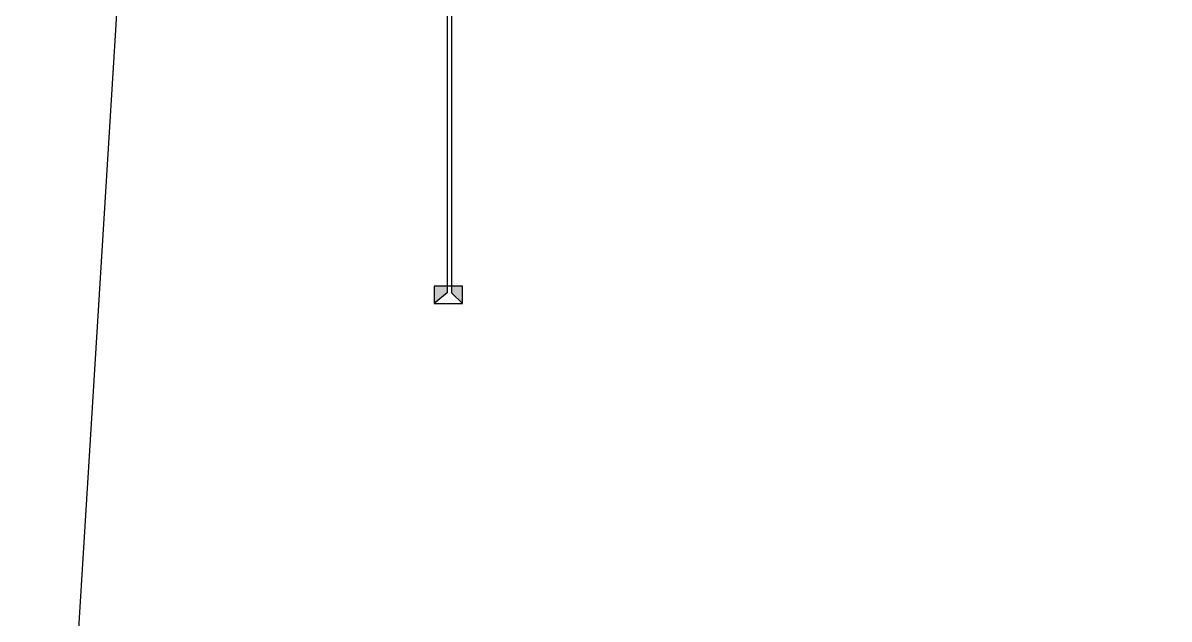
# Model space of a CAD drawing. Header units: metres. Extents: x 420822 to 421453, y 1458172 to 1458620.
# Drawn here: x 420942.49 to 420949.34, y 1458427.58 to 1458431.15 of the extents above; entities that cross this region are included whole.
import ezdxf

# ---------------------------------------------------------------- set-up
doc = ezdxf.new("R2010")
doc.units = ezdxf.units.M
doc.header["$MEASUREMENT"] = 0
for name, color, linetype in [('BUILDING', 230, 'CONTINUOUS'), ('DRAIN', 5, 'CONTINUOUS'), ('Standard', 7, 'CONTINUOUS')]:
    doc.layers.add(name, color=color, linetype=linetype)

# ---------------------------------------------------------------- blocks, each defined once
blk = doc.blocks.new('CCTV')
at = {"layer": 'Standard'}
h = blk.add_hatch(color=256, dxfattribs=at)
h.dxf.hatch_style = 1
h.paths.add_polyline_path([(0.338, 0.41), (0.076, 0.41), (0.076, 0.254), (0.338, 0)])
h.paths.add_polyline_path([(-0.024, 0.41), (-0.338, 0.41), (-0.338, 0), (-0.024, 0.254)])
for p, q in [((-0.024, 16.141), (-0.024, 0.254)), ((0.076, 16.141), (0.076, 0.254)), ((0.338, 0.41), (-0.338, 0.41)), ((-0.338, 0.41), (-0.338, 0)), ((0.338, 0), (0.338, 0.41)), ((-0.024, 0.254), (-0.338, 0)), ((-0.338, 0), (0.338, 0)), ((0.076, 0.254), (0.338, 0))]:
    blk.add_line(p, q, dxfattribs=at)

msp = doc.modelspace()

# ---------------------------------------------------------------- hatches: boundary and pattern name
at = {"layer": 'BUILDING'}
h = msp.add_hatch(color=172, dxfattribs=at)
h.dxf.hatch_style = 1
h.set_gradient(color1=(0, 0, 204), color2=(255, 255, 0), name='CYLINDER')
h.paths.add_polyline_path([(420978.518, 1458475.843), (420976.961, 1458449.19), (420945.312, 1458450.837), (420942.85, 1458452.851), (420942.935, 1458454.287), (420917.336, 1458455.499), (420918.52, 1458478.917), (420952.308, 1458477.074), (420953.236, 1458477.708), (420953.375, 1458479.675), (420962.027, 1458480.342), (420966.848, 1458480.022), (420966.897, 1458476.549)])
h.paths.add_polyline_path([(421075.349, 1458478.061), (421077.671, 1458478.029), (421077.64, 1458475.772), (421075.347, 1458475.713)])
h.paths.add_polyline_path([(421138.169, 1458479.125), (421137.834, 1458474.226), (421147.812, 1458473.676), (421148.111, 1458478.591)])
h.paths.add_polyline_path([(421054.387, 1458432.55), (421057.471, 1458432.328), (421057.328, 1458429.249), (421054.207, 1458429.338)])
h.paths.add_polyline_path([(421030.689, 1458413.843), (421036.759, 1458413.164), (421036.429, 1458410.672), (421030.419, 1458411.454)])
h.paths.add_polyline_path([(421018.386, 1458408.231), (421019.656, 1458407.662), (421018.379, 1458404.095), (421017.073, 1458404.61)])
h.paths.add_polyline_path([(420924.109, 1458397.421), (420923.894, 1458394.317), (420933.901, 1458393.725), (420934.037, 1458396.829)], flags=17)
h.paths.add_polyline_path([(420917.51, 1458397.875), (420922.613, 1458397.523), (420922.338, 1458394.494), (420917.349, 1458394.807)], flags=17)
h.paths.add_polyline_path([(420921.819, 1458386.514), (420924.26, 1458386.239), (420924.011, 1458384.016), (420921.554, 1458384.261)])
h.paths.add_polyline_path([(420916.96, 1458386.207), (420919.083, 1458386.02), (420918.942, 1458384.468), (420916.809, 1458384.686)])
h.paths.add_polyline_path([(420912.6, 1458357.489), (420917.842, 1458357.07), (420917.558, 1458354.36), (420920.171, 1458354.333), (420921.08, 1458363.463), (420922.026, 1458375.5), (420919.477, 1458375.802), (420914.279, 1458376.169)])
h.paths.add_polyline_path([(420908.824, 1458375.299), (420912.138, 1458374.936), (420911.82, 1458371.572), (420908.515, 1458371.884)])
h.paths.add_polyline_path([(420942.665, 1458364.516), (420942.184, 1458360.738), (420958.977, 1458358.7), (420958.317, 1458353.706), (420971.091, 1458352.147), (420972.13, 1458360.978)])
h.paths.add_polyline_path([(420990.243, 1458343.259), (420996.501, 1458343.075), (420996.297, 1458336.867), (420990.038, 1458336.997)])
h.paths.add_polyline_path([(421006.439, 1458362.706), (421012.579, 1458362.031), (421011.219, 1458343.772), (421008.0741, 1458344.1177), (421007.832, 1458340.868), (421004.882, 1458341.307)])
edge = h.paths.add_edge_path()
edge.add_line((420946.328, 1458424.099), (420946.137, 1458420.471))
edge.add_line((420942.694, 1458424.202), (420946.328, 1458424.099))
edge.add_line((420942.503, 1458420.574), (420946.137, 1458420.471))
edge.add_line((420942.694, 1458424.202), (420942.503, 1458420.574))
edge.add_line((420916.96, 1458386.207), (420921.7334, 1458385.7865))
edge.add_line((420918.942, 1458384.468), (420921.554, 1458384.261))

# ---------------------------------------------------------------- linework, layer by layer
at = {"layer": 'DRAIN', "linetype": 'ByBlock', "elevation": 7.753}
msp.add_lwpolyline([(420916.047, 1458398.574), (420939.6, 1458396.86), (420942.677, 1458396.493), (420943.357, 1458398.655), (420941.753, 1458403.246), (420942.183, 1458413.485), (420942.7034, 1458425.6013), (420944.273, 1458451.21), (420942.432, 1458453.138), (420915.769, 1458454.334), (420916.122, 1458481.223), (420918.52, 1458478.917), (420952.2337, 1458477.2511), (420953.375, 1458479.675), (420962.027, 1458480.342), (420966.848, 1458480.022), (420988.671, 1458479.462), (421043.774, 1458479.618), (421130.425, 1458478.062), (421138.0606, 1458477.5399)], dxfattribs=at)

# ---------------------------------------------------------------- block references
at = {"layer": 'Standard', "xscale": 0.25, "yscale": 0.25, "zscale": 0.25}
msp.add_blockref('CCTV', (420945.0281, 1458429.4703, 7.659), dxfattribs=at)

doc.saveas('drawing.dxf')
